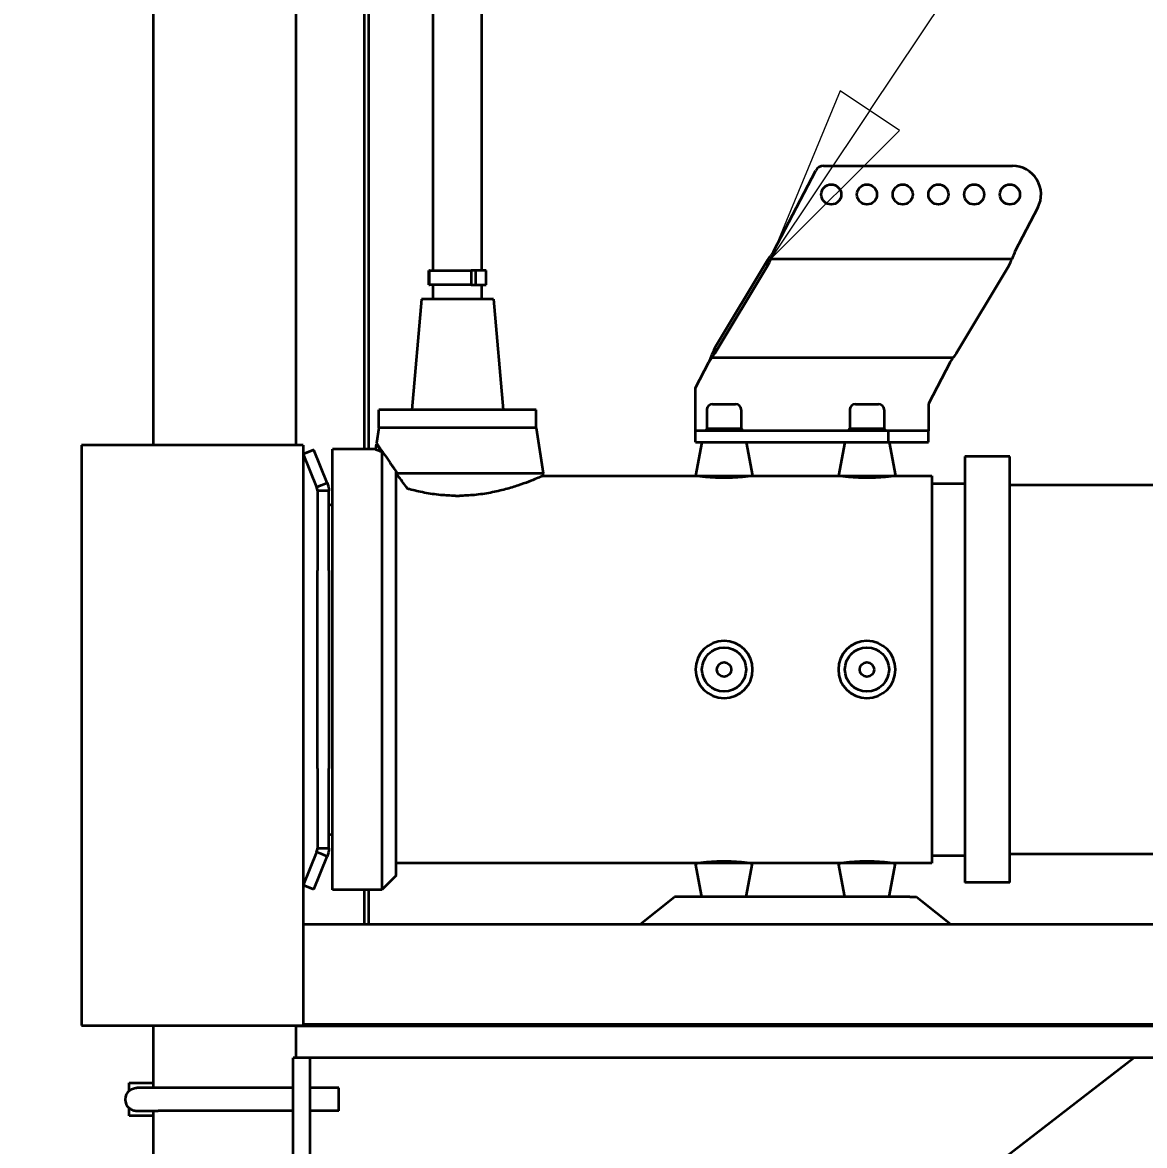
# Model space of a CAD drawing. Header units: millimetres. Extents: x 0 to 42050, y 0 to 29700.
# Drawn here: x 17098 to 17883, y 20896 to 21681 of the extents above; entities that cross this region are included whole.
import ezdxf

# ---------------------------------------------------------------- set-up
doc = ezdxf.new("R2010")
doc.units = ezdxf.units.MM
doc.header["$LTSCALE"] = 50
for name, color, linetype, lineweight in [('Dimension', 7, 'Continuous', 18), ('Symbol', 7, 'Continuous', 18), ('Visible', 7, 'Continuous', 35)]:
    doc.layers.add(name, color=color, linetype=linetype, lineweight=lineweight)
doc.styles.add('Title', font='arial.ttf')
doc.dimstyles.new('Default - Method 2b', dxfattribs={"dimscale": 50, "dimtxt": 3, "dimasz": 2.5, "dimexe": 3, "dimexo": 0.5, "dimgap": 0.7, "dimtad": 0, "dimtoh": 1, "dimdec": 1, "dimrnd": 1e-08, "dimtxsty": 'Title', "dimcen": 0.09, "dimdle": 10, "dimclrd": 256, "dimclre": 256, "dimclrt": 7, "dimadec": 0, "dimazin": 2, "dimtfac": 0.833333, "dimtdec": 1, "dimtmove": 0, "dimatfit": 3, "dimfxl": 1, "dimtolj": 1, "dimlwd": -1, "dimlwe": -1, "dimarcsym": 0})

# ---------------------------------------------------------------- blocks, each defined once
blk = doc.blocks.new('*D38')
at = {"layer": 'Defpoints', "color": 0, "transparency": 16777216}
for p in [(17188.95, 26863.76), (15422.59, 20352.33), (15922.59, 20352.33)]:
    blk.add_point(p, dxfattribs=at)
at = {"layer": 'Dimension', "transparency": 16777216}
for p, q in [((17163.95, 26863.76), (15272.59, 26863.76)), ((15422.59, 26738.76), (15422.59, 23911.64)), ((15422.59, 20477.33), (15422.59, 23421.83)), ((15897.59, 20352.33), (15272.59, 20352.33))]:
    blk.add_line(p, q, dxfattribs=at)
for points in [[(15401.76, 26738.76), (15443.42, 26738.76), (15422.59, 26863.76)], [(15401.76, 20477.33), (15443.42, 20477.33), (15422.59, 20352.33)]]:
    blk.add_solid(points, dxfattribs=at)
at = {"layer": 'Dimension', "color": 7, "transparency": 16777216, "insert": (15499.18, 23456.83), "char_height": 150, "attachment_point": 7, "rotation": 90, "style": 'Title'}
blk.add_mtext('\\A1;6511', dxfattribs=at)
blk = doc.blocks.new('Balloon46')
at = {"layer": 'Symbol'}
for p, q in [((353.81, 432.394), (357.032, 437.21)), ((353.395, 432.672), (352.421, 430.316)), ((354.226, 432.116), (353.395, 432.672)), ((353.81, 432.394), (352.421, 430.316)), ((352.421, 430.316), (354.226, 432.116))]:
    blk.add_line(p, q, dxfattribs=at)
at = {"layer": 'Symbol', "flags": 128}
blk.add_lwpolyline([(353.395, 432.672), (352.421, 430.316), (354.226, 432.116), (353.395, 432.672)], dxfattribs=at)
at = {"layer": 'Symbol'}
blk.add_solid([(353.395, 432.672), (352.421, 430.316), (354.226, 432.116), (353.395, 432.672)], dxfattribs=at)

msp = doc.modelspace()

# ---------------------------------------------------------------- linework, layer by layer
at = {"layer": 'Visible'}
for p, q in [((17188.95, 26745.33), (17188.95, 21385.88)), ((17288.95, 26745.33), (17288.95, 21385.88)), ((17385.02, 21507.88), (17385.02, 21772.88)), ((17418.88, 21507.88), (17418.88, 21772.88)), ((17657.98, 21581.08), (17790.24, 21581.08)), ((17623.14, 21521.15), (17652.66, 21577.86)), ((17807.98, 21551.85), (17791.99, 21521.15)), ((17618.91, 21515.15), (17582.02, 21453.77)), ((17582.02, 21449.77), (17618.91, 21511.15)), ((17618.91, 21513.39), (17618.91, 21515.15)), ((17618.91, 21511.15), (17618.91, 21513.39)), ((17789.88, 21515.79), (17621.03, 21515.79)), ((17787.76, 21511.15), (17750.87, 21449.77)), ((17382.45, 21507.88), (17381.87, 21507.88)), ((17381.87, 21497.88), (17381.87, 21507.88)), ((17382.45, 21507.88), (17411.64, 21507.88)), ((17382.45, 21497.88), (17382.45, 21507.88)), ((17411.64, 21507.88), (17411.64, 21497.88)), ((17414.91, 21507.88), (17411.64, 21507.88)), ((17422.02, 21507.88), (17414.91, 21507.88)), ((17414.91, 21497.88), (17414.91, 21507.88)), ((17422.02, 21497.88), (17422.02, 21507.88)), ((17381.87, 21497.88), (17382.45, 21497.88)), ((17411.64, 21497.88), (17382.45, 21497.88)), ((17385.02, 21487.88), (17385.02, 21497.88)), ((17411.64, 21497.88), (17414.91, 21497.88)), ((17414.91, 21497.88), (17422.02, 21497.88)), ((17418.88, 21487.88), (17418.88, 21497.88)), ((17376.83, 21487.88), (17370.05, 21410.38)), ((17427.07, 21487.88), (17376.83, 21487.88)), ((17427.07, 21487.88), (17433.85, 21410.38)), ((17579.9, 21446.98), (17748.75, 21446.98)), ((17582.02, 21453.77), (17582.02, 21451.53)), ((17582.02, 21451.53), (17582.02, 21449.77)), ((17568.45, 21425.83), (17577.79, 21443.77)), ((17746.64, 21443.77), (17731.45, 21414.59)), ((17568.45, 21395.88), (17568.45, 21425.83)), ((17456.95, 21410.38), (17346.95, 21410.38)), ((17346.95, 21397.88), (17346.95, 21410.38)), ((17456.95, 21397.88), (17456.95, 21410.38)), ((17576.45, 21410.48), (17576.45, 21397.38)), ((17580.45, 21414.48), (17596.45, 21414.48)), ((17600.45, 21410.48), (17600.45, 21397.38)), ((17676.45, 21410.48), (17676.45, 21397.38)), ((17680.45, 21414.48), (17696.45, 21414.48)), ((17700.45, 21410.48), (17700.45, 21397.38)), ((17731.45, 21414.59), (17731.45, 21395.88)), ((17346.96, 21397.88), (17345.27, 21387.2)), ((17456.95, 21397.88), (17346.95, 21397.88)), ((17456.94, 21397.88), (17461.95, 21366.23)), ((17568.45, 21387.88), (17568.45, 21395.88)), ((17703.45, 21395.88), (17568.45, 21395.88)), ((17576.45, 21397.38), (17575.15, 21395.88)), ((17576.45, 21397.38), (17600.45, 21397.38)), ((17600.45, 21397.38), (17601.75, 21395.88)), ((17676.45, 21397.38), (17675.15, 21395.88)), ((17676.45, 21397.38), (17700.45, 21397.38)), ((17700.45, 21397.38), (17701.75, 21395.88)), ((17731.45, 21395.88), (17703.45, 21395.88)), ((17703.45, 21387.88), (17703.45, 21395.88)), ((17731.45, 21387.88), (17731.45, 21395.88)), ((17138.9, 21385.88), (17138.88, 21385.88)), ((17138.88, 21385.88), (17138.88, 20979.88)), ((17293.95, 21385.88), (17138.9, 21385.88)), ((17138.9, 21385.88), (17138.9, 20979.88)), ((17293.95, 21385.88), (17293.95, 20979.88)), ((17345.18, 21386.65), (17344.59, 21382.88)), ((17346.72, 21385.11), (17345.18, 21386.65)), ((17568.45, 21387.88), (17703.45, 21387.88)), ((17573.02, 21387.88), (17568.45, 21364.38)), ((17603.88, 21387.88), (17608.45, 21364.38)), ((17673.02, 21387.88), (17668.45, 21364.38)), ((17703.45, 21387.88), (17731.45, 21387.88)), ((17703.88, 21387.88), (17708.45, 21364.38)), ((17301.36, 21382.61), (17293.96, 21379.58)), ((17293.96, 21379.58), (17303.43, 21356.49)), ((17310.83, 21359.52), (17301.36, 21382.61)), ((17314.45, 21074.88), (17314.45, 21382.88)), ((17344.59, 21382.88), (17314.45, 21382.88)), ((17348.95, 21381.21), (17348.95, 21074.88)), ((17756.95, 21377.88), (17756.95, 21079.88)), ((17788.45, 21377.88), (17756.95, 21377.88)), ((17788.45, 21079.88), (17788.45, 21377.88)), ((17358.95, 21084.88), (17358.95, 21367.41)), ((17358.95, 21364.38), (17360.35, 21364.38)), ((17359.59, 21366.23), (17461.95, 21366.23)), ((17359.59, 21366.23), (17359.59, 21365.42)), ((17461.95, 21364.38), (17461.95, 21366.23)), ((17461.95, 21364.38), (17568.45, 21364.38)), ((17568.45, 21364.38), (17608.45, 21364.38)), ((17608.45, 21364.38), (17668.45, 21364.38)), ((17668.45, 21364.38), (17708.45, 21364.38)), ((17708.45, 21364.38), (17733.95, 21364.38)), ((17733.95, 21364.38), (17733.95, 21093.48)), ((17303.43, 21356.49), (17306.68, 21357.82)), ((17307.47, 21353.83), (17303.95, 21353.83)), ((17303.95, 21353.83), (17303.95, 21298.08)), ((17306.68, 21357.82), (17310.83, 21359.52)), ((17311.95, 21353.83), (17307.47, 21353.83)), ((17311.95, 21298.08), (17311.95, 21353.83)), ((17733.95, 21358.88), (17756.95, 21358.88)), ((18036.08, 21357.88), (17788.45, 21357.88)), ((17311.95, 21343.88), (17314.45, 21344.55)), ((17400.53, 21350.38), (17403.36, 21350.38)), ((17303.95, 21159.68), (17303.95, 21298.08)), ((17311.95, 21298.08), (17311.95, 21159.68)), ((17303.95, 21159.68), (17303.95, 21103.93)), ((17311.95, 21103.93), (17311.95, 21159.68)), ((17311.95, 21113.88), (17314.45, 21113.21)), ((17303.43, 21101.27), (17293.96, 21078.18)), ((17306.68, 21099.94), (17303.43, 21101.27)), ((17303.95, 21103.93), (17307.47, 21103.93)), ((17307.47, 21103.93), (17311.95, 21103.93)), ((17301.36, 21075.15), (17310.83, 21098.24)), ((17310.83, 21098.24), (17306.68, 21099.94)), ((17569.12, 21093.48), (17358.95, 21093.48)), ((17568.45, 21093.48), (17568.45, 21093.38)), ((17608.45, 21093.38), (17568.45, 21093.38)), ((17573.02, 21069.88), (17568.45, 21093.38)), ((17603.88, 21069.88), (17608.45, 21093.38)), ((17669.12, 21093.48), (17607.78, 21093.48)), ((17608.45, 21093.48), (17608.45, 21093.38)), ((17668.45, 21093.48), (17668.45, 21093.38)), ((17708.45, 21093.38), (17668.45, 21093.38)), ((17673.02, 21069.88), (17668.45, 21093.38)), ((17703.88, 21069.88), (17708.45, 21093.38)), ((17733.95, 21093.48), (17707.78, 21093.48)), ((17708.45, 21093.48), (17708.45, 21093.38)), ((17733.95, 21098.88), (17756.95, 21098.88)), ((18036.08, 21099.88), (17788.45, 21099.88)), ((17301.36, 21075.15), (17293.96, 21078.18)), ((17358.95, 21084.88), (17348.95, 21074.88)), ((17788.45, 21079.88), (17756.95, 21079.88)), ((17348.95, 21074.88), (17314.45, 21074.88)), ((17529.88, 21050.88), (17553.85, 21069.88)), ((17718.52, 21069.88), (17553.85, 21069.88)), ((17718.52, 21069.88), (17723.05, 21069.88)), ((17723.05, 21069.88), (17726.59, 21067.07)), ((17726.59, 21067.07), (17747.02, 21050.88)), ((17293.95, 21050.88), (17973.95, 21050.88)), ((17138.9, 20979.88), (17138.88, 20979.88)), ((17138.9, 20979.88), (17293.95, 20979.88)), ((17188.95, 20979.88), (17188.95, 20936.33)), ((17288.95, 20979.88), (17288.95, 20962.85)), ((17288.95, 20979.78), (17973.95, 20979.78)), ((17973.95, 20980.65), (17293.95, 20980.65)), ((17288.95, 20962.85), (17288.95, 20957.33)), ((17298.95, 20957.33), (17286.92, 20957.33)), ((17286.92, 20787.33), (17286.92, 20957.33)), ((17298.95, 20787.33), (17298.95, 20957.33)), ((17973.95, 20957.33), (17298.95, 20957.33)), ((17875.34, 20957.33), (17315.7, 20525.33)), ((17172.35, 20939.83), (17188.95, 20939.83)), ((17172.35, 20934.39), (17172.35, 20939.83)), ((17192.47, 20936.33), (17177.61, 20936.33)), ((17286.92, 20936.33), (17192.47, 20936.33)), ((17318.95, 20936.33), (17298.95, 20936.33)), ((17318.95, 20920.33), (17318.95, 20936.33)), ((17172.35, 20916.83), (17172.35, 20922.26)), ((17188.95, 20916.83), (17172.35, 20916.83)), ((17177.61, 20920.33), (17192.47, 20920.33)), ((17188.95, 20920.33), (17188.95, 20825.33)), ((17286.92, 20920.33), (17192.47, 20920.33)), ((17318.95, 20920.33), (17298.95, 20920.33))]:
    msp.add_line(p, q, dxfattribs=at)
at = {"layer": 'Visible', "color": 9, "true_color": 0xc0c0c0}
for p, q in [((17336.96, 21382.88), (17336.96, 26112.33)), ((17339.84, 21382.88), (17339.84, 26112.33)), ((17336.96, 21050.88), (17336.96, 21074.88)), ((17339.84, 21050.88), (17339.84, 21074.88))]:
    msp.add_line(p, q, dxfattribs=at)
at = {"layer": 'Visible'}
for centre, radius in [((17663.45, 21561.08), 7), ((17688.45, 21561.08), 7), ((17713.45, 21561.08), 7), ((17738.45, 21561.08), 7), ((17763.45, 21561.08), 7), ((17788.45, 21561.08), 7), ((17588.45, 21228.88), 15.43), ((17688.45, 21228.88), 15.43), ((17588.45, 21228.88), 5.05), ((17688.45, 21228.88), 5.05)]:
    msp.add_circle(centre, radius, dxfattribs=at)
for centre, radius, start, end in [((17657.98, 21575.08), 6, 90, 152.5), ((17790.24, 21561.08), 20, 332.5, 90), ((17580.45, 21410.48), 4, 90, 180), ((17596.45, 21410.48), 4, 0, 90), ((17680.45, 21410.48), 4, 90, 180), ((17696.45, 21410.48), 4, 0, 90), ((17588.45, 21228.88), 20, 0, 180), ((17688.45, 21228.88), 20, 0, 180), ((17588.45, 21228.88), 20, 180, 0), ((17688.45, 21228.88), 20, 180, 0), ((17177.47, 20928.33), 8, 129.7647, 230.2353)]:
    msp.add_arc(centre, radius, start, end, dxfattribs=at)
msp.add_ellipse((17177.69, 20928.49), major_axis=(5.43, 6.15), ratio=0.990162, start_param=3.508021, end_param=3.859781, dxfattribs=at)
for points in [[(17618.91, 21515.15), (17619.93, 21516.46), (17620.47, 21517.16), (17621.03, 21517.93)], [(17791.99, 21521.15), (17791.15, 21519.07), (17790.47, 21517.37), (17789.88, 21515.79)], [(17621.03, 21515.79), (17620.43, 21514.42), (17619.75, 21512.95), (17618.91, 21511.15)], [(17579.9, 21449.13), (17579.35, 21447.66), (17578.79, 21446.26), (17577.79, 21443.77)], [(17577.79, 21443.77), (17578.7, 21445.13), (17579.34, 21446.09), (17579.9, 21446.98)], [(17582.02, 21453.77), (17581.02, 21451.63), (17580.45, 21450.39), (17579.9, 21449.13)], [(17579.9, 21446.98), (17580.51, 21447.83), (17581.07, 21448.56), (17582.02, 21449.77)], [(17746.64, 21443.77), (17747.58, 21445.17), (17748.14, 21446.01), (17748.75, 21446.98)], [(17750.87, 21449.77), (17749.95, 21448.59), (17749.31, 21447.76), (17748.75, 21446.98)], [(17303.95, 21353.83), (17303.95, 21354.74), (17303.77, 21355.65), (17303.43, 21356.49)], [(17310.83, 21359.52), (17311.57, 21357.72), (17311.95, 21355.78), (17311.95, 21353.83)], [(17303.43, 21101.27), (17303.77, 21102.11), (17303.95, 21103.02), (17303.95, 21103.93)], [(17311.95, 21103.93), (17311.95, 21101.98), (17311.57, 21100.04), (17310.83, 21098.24)]]:
    msp.add_open_spline(points, degree=3, dxfattribs=at)
for points, knots in [([(17623.14, 21521.15), (17622.02, 21518.37), (17621.99, 21518.3), (17621.29, 21516.49), (17621.16, 21516.14), (17621.03, 21515.79)], [-1.5865007, -1.5865007, -1.5865007, -1.5865007, -1.1245669, -1.1245669, -1.0104041, -1.0104041, -1.0104041, -1.0104041]), ([(17623.14, 21521.15), (17622.91, 21520.8), (17622.68, 21520.46), (17621.95, 21519.38), (17621.48, 21518.66), (17621.03, 21517.93)], [5.4789836, 5.4789836, 5.4789836, 5.4789836, 5.6039373, 5.6039373, 5.8692965, 5.8692965, 5.8692965, 5.8692965]), ([(17787.76, 21511.15), (17788.89, 21513.55), (17788.91, 21513.61), (17789.61, 21515.18), (17789.75, 21515.49), (17789.88, 21515.79)], [-1.5865007, -1.5865007, -1.5865007, -1.5865007, -1.1245669, -1.1245669, -1.0104041, -1.0104041, -1.0104041, -1.0104041]), ([(17348.95, 21381.21), (17348.57, 21381.76), (17348.21, 21382.28), (17347.01, 21384.01), (17346.32, 21385), (17345.41, 21386.32), (17345.18, 21386.65), (17345.18, 21386.65)], [115.143917, 115.143917, 115.143917, 115.143917, 115.511825, 115.511825, 116.476691, 116.476691, 117.441557, 117.441557, 117.441557, 117.441557]), ([(17345.27, 21387.2), (17345.27, 21387.2), (17345.5, 21386.87), (17346.41, 21385.55), (17347.1, 21384.56), (17348.85, 21382.04), (17349.91, 21380.51), (17352.26, 21377.12), (17353.54, 21375.25), (17356.3, 21371.25), (17357.89, 21368.95), (17359.59, 21366.49)], [-38.86033, -38.86033, -38.86033, -38.86033, -37.894175, -37.894175, -36.92802, -36.92802, -35.961865, -35.961865, -34.99571, -34.99571, -33.926575, -33.926575, -33.926575, -33.926575]), ([(17344.59, 21382.88), (17344.59, 21382.88), (17344.93, 21382.74), (17346.35, 21382.19), (17347.44, 21381.77), (17348.89, 21381.23), (17348.92, 21381.22), (17348.95, 21381.21)], [26.66184, 26.66184, 26.66184, 26.66184, 27.76762, 27.76762, 28.873401, 28.873401, 28.894457, 28.894457, 28.894457, 28.894457]), ([(17367.09, 21355.28), (17365.02, 21358.06), (17363, 21360.8), (17360.55, 21364.11), (17360.07, 21364.77), (17359.59, 21365.42)], [2.009416, 2.009416, 2.009416, 2.009416, 3.067206, 3.067206, 3.332908, 3.332908, 3.332908, 3.332908]), ([(17461.95, 21364.38), (17461.95, 21364.38), (17461.58, 21364.21), (17460.03, 21363.54), (17458.86, 21363.03), (17455.78, 21361.76), (17453.87, 21360.99), (17449.49, 21359.33), (17447.01, 21358.43), (17441.74, 21356.7), (17438.76, 21355.79), (17432.26, 21354.06), (17428.74, 21353.24), (17421.37, 21351.86), (17417.51, 21351.3), (17410.19, 21350.6), (17406.74, 21350.42), (17403.36, 21350.38)], [-9.180912, -9.180912, -9.180912, -9.180912, -8.034205, -8.034205, -6.887497, -6.887497, -5.74079, -5.74079, -4.594083, -4.594083, -3.445562, -3.445562, -2.297042, -2.297042, -1.148521, -1.148521, -0.140951, -0.140951, -0.140951, -0.140951]), ([(17608.45, 21364.38), (17608.45, 21364.38), (17608.33, 21364.36), (17607.82, 21364.29), (17607.43, 21364.23), (17606.41, 21364.09), (17605.78, 21364.01), (17604.31, 21363.83), (17603.48, 21363.73), (17601.7, 21363.55), (17600.7, 21363.45), (17598.52, 21363.27), (17597.34, 21363.18), (17594.88, 21363.04), (17593.59, 21362.99), (17591.01, 21362.91), (17589.71, 21362.9), (17588.45, 21362.9), (17587.19, 21362.9), (17585.89, 21362.91), (17583.31, 21362.99), (17582.02, 21363.04), (17579.56, 21363.18), (17578.38, 21363.27), (17576.2, 21363.45), (17575.19, 21363.55), (17573.42, 21363.73), (17572.59, 21363.83), (17571.12, 21364.01), (17570.48, 21364.09), (17569.46, 21364.23), (17569.08, 21364.29), (17568.57, 21364.36), (17568.45, 21364.38), (17568.45, 21364.38)], [9.054705, 9.054705, 9.054705, 9.054705, 9.431981, 9.431981, 9.809257, 9.809257, 10.186534, 10.186534, 10.56381, 10.56381, 10.941092, 10.941092, 11.318375, 11.318375, 11.695657, 11.695657, 12.07294, 12.07294, 12.07294, 12.450222, 12.450222, 12.827505, 12.827505, 13.204787, 13.204787, 13.58207, 13.58207, 13.959346, 13.959346, 14.336622, 14.336622, 14.713898, 14.713898, 15.091175, 15.091175, 15.091175, 15.091175]), ([(17708.45, 21364.38), (17708.45, 21364.38), (17708.33, 21364.36), (17707.82, 21364.29), (17707.43, 21364.23), (17706.41, 21364.09), (17705.78, 21364.01), (17704.31, 21363.83), (17703.48, 21363.73), (17701.7, 21363.55), (17700.7, 21363.45), (17698.52, 21363.27), (17697.34, 21363.18), (17694.88, 21363.04), (17693.59, 21362.99), (17691.01, 21362.91), (17689.71, 21362.9), (17688.45, 21362.9), (17687.19, 21362.9), (17685.89, 21362.91), (17683.31, 21362.99), (17682.02, 21363.04), (17679.56, 21363.18), (17678.38, 21363.27), (17676.2, 21363.45), (17675.19, 21363.55), (17673.42, 21363.73), (17672.59, 21363.83), (17671.12, 21364.01), (17670.48, 21364.09), (17669.46, 21364.23), (17669.08, 21364.29), (17668.57, 21364.36), (17668.45, 21364.38), (17668.45, 21364.38)], [9.054705, 9.054705, 9.054705, 9.054705, 9.431981, 9.431981, 9.809257, 9.809257, 10.186534, 10.186534, 10.56381, 10.56381, 10.941092, 10.941092, 11.318375, 11.318375, 11.695657, 11.695657, 12.07294, 12.07294, 12.07294, 12.450222, 12.450222, 12.827505, 12.827505, 13.204787, 13.204787, 13.58207, 13.58207, 13.959346, 13.959346, 14.336622, 14.336622, 14.713898, 14.713898, 15.091175, 15.091175, 15.091175, 15.091175]), ([(17400.53, 21350.38), (17397.15, 21350.42), (17393.7, 21350.6), (17386.38, 21351.3), (17382.53, 21351.86), (17375.16, 21353.24), (17371.64, 21354.06), (17367.95, 21355.04), (17367.51, 21355.16), (17367.09, 21355.28)], [0.140951, 0.140951, 0.140951, 0.140951, 1.148521, 1.148521, 2.297042, 2.297042, 3.445562, 3.445562, 3.600606, 3.600606, 3.600606, 3.600606]), ([(17569.12, 21093.48), (17569.35, 21093.51), (17569.63, 21093.55), (17570.48, 21093.67), (17571.12, 21093.75), (17572.59, 21093.93), (17573.42, 21094.03), (17575.19, 21094.21), (17576.2, 21094.31), (17578.38, 21094.49), (17579.56, 21094.58), (17582.02, 21094.72), (17583.31, 21094.77), (17585.89, 21094.85), (17587.19, 21094.86), (17589.71, 21094.86), (17591.01, 21094.85), (17593.59, 21094.77), (17594.88, 21094.72), (17597.34, 21094.58), (17598.52, 21094.49), (17600.7, 21094.31), (17601.7, 21094.21), (17603.48, 21094.03), (17604.31, 21093.93), (17605.78, 21093.75), (17606.41, 21093.67), (17607.26, 21093.55), (17607.55, 21093.51), (17607.78, 21093.48)], [3.521435, 3.521435, 3.521435, 3.521435, 3.772788, 3.772788, 4.150064, 4.150064, 4.52734, 4.52734, 4.904623, 4.904623, 5.281905, 5.281905, 5.659187, 5.659187, 6.03647, 6.03647, 6.413752, 6.413752, 6.791035, 6.791035, 7.168317, 7.168317, 7.5456, 7.5456, 7.922876, 7.922876, 8.300152, 8.300152, 8.551505, 8.551505, 8.551505, 8.551505]), ([(17669.12, 21093.48), (17669.35, 21093.51), (17669.63, 21093.55), (17670.48, 21093.67), (17671.12, 21093.75), (17672.59, 21093.93), (17673.42, 21094.03), (17675.19, 21094.21), (17676.2, 21094.31), (17678.38, 21094.49), (17679.56, 21094.58), (17682.02, 21094.72), (17683.31, 21094.77), (17685.89, 21094.85), (17687.19, 21094.86), (17689.71, 21094.86), (17691.01, 21094.85), (17693.59, 21094.77), (17694.88, 21094.72), (17697.34, 21094.58), (17698.52, 21094.49), (17700.7, 21094.31), (17701.7, 21094.21), (17703.48, 21094.03), (17704.31, 21093.93), (17705.78, 21093.75), (17706.41, 21093.67), (17707.26, 21093.55), (17707.55, 21093.51), (17707.78, 21093.48)], [3.521435, 3.521435, 3.521435, 3.521435, 3.772788, 3.772788, 4.150064, 4.150064, 4.52734, 4.52734, 4.904623, 4.904623, 5.281905, 5.281905, 5.659187, 5.659187, 6.03647, 6.03647, 6.413752, 6.413752, 6.791035, 6.791035, 7.168317, 7.168317, 7.5456, 7.5456, 7.922876, 7.922876, 8.300152, 8.300152, 8.551505, 8.551505, 8.551505, 8.551505]), ([(17172.35, 20934.39), (17172.59, 20934.6), (17172.85, 20934.8), (17173.57, 20935.28), (17174.05, 20935.53), (17174.97, 20935.91), (17175.5, 20936.07), (17176.56, 20936.28), (17177.11, 20936.33), (17177.61, 20936.33)], [0.6512972, 0.6512972, 0.6512972, 0.6512972, 0.7406579, 0.7406579, 0.8893208, 0.8893208, 1.0388842, 1.0388842, 1.1884477, 1.1884477, 1.1884477, 1.1884477]), ([(17172.35, 20922.26), (17172.59, 20922.06), (17172.85, 20921.86), (17173.57, 20921.38), (17174.05, 20921.13), (17174.61, 20920.9), (17174.7, 20920.86), (17174.8, 20920.83)], [0.6512972, 0.6512972, 0.6512972, 0.6512972, 0.7406579, 0.7406579, 0.8893208, 0.8893208, 0.919666, 0.919666, 0.919666, 0.919666])]:
    msp.add_open_spline(points, degree=3, knots=knots, dxfattribs=at)
msp.add_rational_spline([(17359.59, 21366.49), (17359.59, 21366.36), (17359.59, 21366.23)], [1.00025485827, 1.00024004567, 1.00022500988], degree=2, dxfattribs=at)

# ---------------------------------------------------------------- block references
at = {"layer": 'Symbol', "xscale": 50, "yscale": 50, "zscale": 50}
msp.add_blockref('Balloon46', (0, 0), dxfattribs=at)

# ---------------------------------------------------------------- dimensions: what is measured, and where the dimension line sits
at = {"layer": 'Dimension'}
dim = msp.add_linear_dim(base=(15422.59, 20352.33), p1=(17188.95, 26863.76), p2=(15922.59, 20352.33), angle=90, dimstyle='Default - Method 2b', override={"dimgap": 0.7, "dimtoh": 0, "dimdec": 0, "dimtol": 0, "dimlim": 0, "dimtp": 0, "dimtm": 0, "dimtdec": 0, "dimtofl": 0, "dimatfit": 1}, dxfattribs=at)
dim.commit()
dim.dimension.update_dxf_attribs({"geometry": '*D38', "text_midpoint": (15422.59, 23666.73), "dimtype": 160})

doc.saveas('drawing.dxf')
